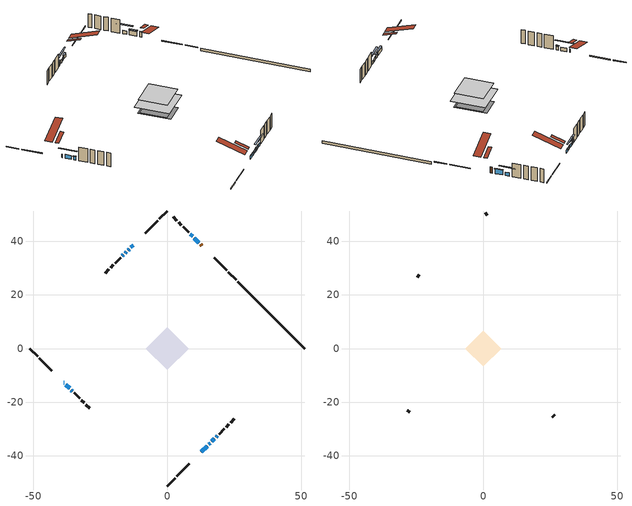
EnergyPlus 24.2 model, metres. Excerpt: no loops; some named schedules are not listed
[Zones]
conditioned space
 floor adiabatic (Floor2 construction): -6.1,0 0,6.1 6.1,0 0,-6.1 z0.3
 floor adiabatic (AdiabaticFloorConstruction): -7.97,0 0,7.97 7.97,0 0,-7.97 z2.74
 floor foundation (Slab1 construction): -6.25,1.36 -1.36,6.25 6.25,-1.36 1.36,-6.25 z-0.61
 floor foundation (Slab2 construction): -3.77,1.62 -1.62,3.77 3.77,-1.62 1.62,-3.77 z0
 wall outside (RimJoist1 construction): 0,-51.4 2.91,-48.49 / -51.4,0 -48.49,-2.91 / 0,51.4 -2.91,48.49 / 25.74,25.66 22.83,28.57 z0.3:0.6
 wall outside (RimJoist2 construction): 3.57,-47.83 8.26,-43.14 / -47.83,-3.57 -43.14,-8.26 / -3.57,47.83 -8.26,43.14 / 22.17,29.23 17.48,33.91 z0.3:0.6
 wall outside (AdiabaticWallConstruction 1): 12.99,38.41 12.43,38.97 z0.3:2.33
 wall outside (AdiabaticWallConstruction): -38.64,-12.75 -38.55,-12.84 / 12.75,-38.64 14.91,-36.49 / 9.47,41.93 8.6,42.79 / 15.56,-35.83 16.07,-35.33 z0.3:1.52; 11.78,39.62 10.12,41.28 z0.3:2.03; -12.75,38.64 -13.58,37.82 / 18.24,-33.15 18.71,-32.68 z0.3:1.37; -37.9,-13.5 -36.53,-14.87 / -14.24,37.16 -14.67,36.73 / -16.37,35.02 -16.81,34.59 z0.3:1.62; -15.32,36.07 -15.72,35.68 z0.3:1.42; -35.88,-15.52 -35.44,-15.95 / 16.72,-34.67 17.59,-33.81 z0.3:1.57
 wall outside (Wall1 construction): 19.37,-32.03 21.4,-30 / -34.79,-16.61 -32.76,-18.64 / -17.46,33.93 -19.49,31.9 / 7.95,43.45 5.92,45.48 z0.3:5.18
 wall outside (Wall2 construction): 22.05,-29.34 23.07,-28.33 / -32.1,-19.29 -31.09,-20.31 / -20.15,31.25 -21.16,30.23 / 5.26,46.14 4.25,47.15 z0.3:5.18
 wall outside (Wall3 construction): 23.72,-27.67 25.1,-26.29 / -30.43,-20.97 -29.05,-22.34 / -21.82,29.58 -23.2,28.2 / 3.59,47.81 2.21,49.18 z0.3:5.18
 wall foundation (FoundationWall1 construction): 51.4,0 26.4,25 z-0.61:0.3
 window (WindowConstruction 12): -38.64,-12.75 -38.55,-12.84 z0.3:1.52
 window (WindowConstruction 7): 12.75,-38.64 14.91,-36.49 z0.3:1.52
 window (WindowConstruction 8): 11.78,39.62 10.12,41.27 z0.3:2.03
 window (WindowConstruction 9): 9.46,41.93 8.6,42.79 z0.3:1.52
 window (WindowConstruction 10): -12.75,38.64 -13.58,37.82 z0.3:1.37
 window (WindowConstruction 11): 15.57,-35.83 16.07,-35.33 z0.3:1.52
 window (WindowConstruction): -37.9,-13.5 -36.53,-14.86 z0.3:1.62
 window (WindowConstruction 1): -14.24,37.16 -14.67,36.73 z0.3:1.62
 window (WindowConstruction 2): -15.32,36.07 -15.72,35.68 z0.3:1.42
 window (WindowConstruction 3): -16.38,35.02 -16.81,34.59 z0.3:1.62
 window (WindowConstruction 4): -35.87,-15.52 -35.44,-15.95 z0.3:1.57
 window (WindowConstruction 5): 16.72,-34.67 17.59,-33.81 z0.3:1.57
 window (WindowConstruction 6): 18.24,-33.15 18.71,-32.69 z0.3:1.37
 door (Door): 12.98,38.41 12.43,38.96 z0.3:2.33
 ceiling adiabatic (AdiabaticFloorConstruction): 0,-7.97 7.97,0 0,7.97 -7.97,0 z2.74
 roof outside (Roof2 construction): 12.1,-39.3,5.18 9.01,-36.21,6.63 8.2,-37.03,6.63 11.28,-40.11,5.18; -39.3,-12.1,5.18 -36.21,-9.01,6.63 -37.03,-8.2,6.63 -40.11,-11.28,5.18; -12.1,39.3,5.18 -9.01,36.21,6.63 -8.2,37.03,6.63 -11.28,40.11,5.18; 13.64,37.75,5.18 10.55,34.67,6.63 11.37,33.85,6.63 14.46,36.94,5.18
attic - vented
 floor to conditioned space (Floor1 construction Reversed): -6.68,0 0,6.68 6.68,0 0,-6.68 z5.18
 wall outside (Wall4 construction): 25.76,-25.64 26.66,-24.74 / -28.4,-23 -27.5,-23.9 / -23.85,27.54 -24.75,26.64 / 1.56,49.84 0.66,50.74 z0.3:5.18
 roof outside (Roof1 construction): 10.63,-40.77,5.18 4.12,-34.27,8.24 2.41,-35.98,8.24 8.91,-42.48,5.18; -40.77,-10.63,5.18 -34.27,-4.12,8.24 -35.98,-2.41,8.24 -42.48,-8.91,5.18; -10.63,40.77,5.18 -4.12,34.27,8.24 -2.41,35.98,8.24 -8.91,42.48,5.18; 15.11,36.28,5.18 8.61,29.78,8.24 10.32,28.07,8.24 16.83,34.57,5.18
shading: 15.05,-36.35 12.61,-38.79 12.9,-39.08 15.34,-36.64 z1.72; 9.98,41.42 11.92,39.48 12.21,39.77 10.27,41.71 z2.23; 7.17,44.23 10.9,40.5 11.19,40.79 7.46,44.52 z3.55; -13.72,37.67 -12.61,38.79 -12.9,39.08 -14.01,37.97 z1.57; 16.21,-35.19 15.42,-35.97 15.71,-36.26 16.5,-35.48 z1.72; -35.1,-16.3 -39.33,-12.07 -39.62,-12.36 -35.39,-16.59 z3.65; -16.1,35.29 -12.8,38.6 -13.09,38.89 -16.39,35.58 z3.65; -17.15,34.24 -13.89,37.51 -14.18,37.8 -17.45,34.53 z3.45; -16.95,34.45 -16.23,35.16 -16.52,35.45 -17.24,34.74 z1.82; -35.3,-16.1 -36.02,-15.38 -36.31,-15.67 -35.59,-16.39 z1.77; 19.02,-32.37 15.29,-36.11 15.58,-36.4 19.31,-32.67 z3.6; 20.15,-31.25 16.81,-34.59 17.1,-34.88 20.44,-31.54 z3.4
[Building]
Building 1: Terrain=Suburbs
[Site:Location]
Windsor AP_ON: Latitude {deg}=42.28; Longitude {deg}=-82.96; Time Zone {hr}=-5; Elevation {m}=190; Keep Site Location Information=Yes
[Site:GroundTemperature:Shallow]
6.34957, 4.46684, 4.31606, 5.20952, 8.79623, 12.3662, 15.4612, 17.4219, 17.5884, 15.9938, 12.9777, 9.51722
[Site:WaterMainsTemperature]
Calculation Method=Schedule; Temperature Schedule=mains temperature schedule
[Material] Roughness=Rough; Thermal Absorptance=0.9
Name | Thickness {m} | Conductivity {W/m-K} | Density {kg/m3} | Specific Heat {J/kg-K} | Solar Absorptance | Visible Absorptance
asphalt or fiberglass shingles | 0.00635 | 0.162714 | 1121.4 | 1465.45 | 0.4 | 0.4
ceiling loosefill ins | 0.169333 | 0.0480833 | 16.02 | 1046.75 | 0.7 | 0.7
ceiling stud and cavity | 0.1397 | 0.115821 | 65.682 | 1177.47 | 0.7 | 0.7
concrete 4.0 in. | 0.1016 | 1.803125 | 2242.8 | 837.4 | 0.7 | 0.7
concrete 8.0 in. | 0.2032 | 1.803125 | 2242.8 | 837.4 | 0.7 | 0.7
door material | 0.04445 | 0.327969 | 512.64 | 1214.23 | 0.7 | 0.7
exterior vertical ins | 0.00108814 | 0.029427 | 32.04 | 1214.23 | 0.7 | 0.7
floor covering | 0.0127 | 9.015625 | 54.468 | 1339.84 | 0.6 | 0.6
floor covering 1 | 0.0127 | 0.0433444 | 54.468 | 1339.84 | 0.6 | 0.6
floor rigid ins; wall rigid ins | 0.512978 | 0.029427 | 32.04 | 1214.23 | 0.7 | 0.7
floor stud and cavity | 0.0889 | 0.234607 | 50.32683 | 1063.81 | 0.7 | 0.7
floor stud and cavity 1 | 0.1397 | 1.75129 | 37.0049 | 1207.88 | 0.7 | 0.7
furniture material conditioned space 1 | 0.1524 | 0.115458 | 640.8 | 1214.23 | 0.6 | 0.6
gypsum board | 0.0127 | 0.160291 | 801 | 837.4 | 0.6 | 0.6
osb sheathing 0.5 in. | 0.0127 | 0.115458 | 512.64 | 1214.23 | 0.7 | 0.7
osb sheathing 0.75 in. | 0.01905 | 0.115458 | 512.64 | 1214.23 | 0.7 | 0.7
osb sheathing 2.0 in. | 0.0508 | 0.115458 | 512.64 | 1214.23 | 0.7 | 0.7
rim joist stud and cavity | 0.0508 | 0.177588 | 50.32683 | 1063.81 | 0.6 | 0.6
rim joist stud and cavity 1 | 0.0508 | 0.632955 | 125.044 | 1163.47 | 0.6 | 0.6
roof rigid ins | 0.103632 | 0.029427 | 32.04 | 1214.23 | 0.7 | 0.7
roof stud and cavity | 0.2032 | 0.20914 | 78.34581 | 1123.46 | 0.7 | 0.7
wall stud and cavity | 0.1397 | 0.09367 | 139.0536 | 1170.24 | 0.7 | 0.7
wall stud and cavity 1 | 0.1397 | 0.112378 | 139.0536 | 1170.24 | 0.7 | 0.7
wall stud and cavity 2 | 0.1397 | 0.111587 | 139.0536 | 1170.24 | 0.7 | 0.7
wall stud and cavity 3 | 0.0889 | 6.1454 | 50.32683 | 1063.81 | 0.6 | 0.6
wall stud and cavity 4 | 0.0889 | 0.380278 | 52.3479 | 1209.89 | 0.7 | 0.7
wall stud and cavity 5 | 0.0889 | 0.391764 | 83.0341 | 1211.67 | 0.7 | 0.7
wood siding | 0.0254 | 0.102417 | 544.68 | 1172.36 | 0.4 | 0.4
wood siding 1 | 0.00254 | 0.102417 | 544.68 | 1172.36 | 0.4 | 0.4
wood siding 2; wood siding 3; wood siding 4 | 0.0254 | 0.102417 | 544.68 | 1172.36 | 0.7 | 0.7
[WindowMaterial:SimpleGlazingSystem]
Name | U-Factor {W/m2-K} | Solar Heat Gain Coefficient
WindowMaterial | 1.98105 | 0.57
WindowMaterial 1 | 2.96562 | 0.62
WindowMaterial 10 | 2.78165 | 0.55
WindowMaterial 11 | 2.773703 | 0.51
WindowMaterial 12 | 3.28927 | 0.48
WindowMaterial 2 | 2.11846 | 0.47
WindowMaterial 3 | 2.13095 | 0.47
WindowMaterial 4 | 2.08894 | 0.49
WindowMaterial 5 | 2.13606 | 0.47
WindowMaterial 6 | 2.14742 | 0.46
WindowMaterial 7 | 7.24626 | 0.73
WindowMaterial 8 | 2.02818 | 0.56
WindowMaterial 9 | 7.36948 | 0.71
[Construction]
AdiabaticFloorConstruction: floor stud and cavity 1, floor rigid ins, osb sheathing 0.75 in., floor covering 1
AdiabaticWallConstruction: wood siding 3, wall rigid ins, wall stud and cavity 4, gypsum board
AdiabaticWallConstruction 1: wood siding 4, wall rigid ins, wall stud and cavity 4, gypsum board
Door: door material
Floor1 construction Reversed: gypsum board, ceiling stud and cavity, ceiling loosefill ins
Floor2 construction: floor stud and cavity, floor covering
FoundationWall1 construction: concrete 8.0 in.
furniture construction conditioned space 1: furniture material conditioned space 1
PartitionWallConstruction: gypsum board, wall stud and cavity 5, gypsum board
RimJoist1 construction: wood siding 2, rim joist stud and cavity
RimJoist2 construction: wood siding 2, osb sheathing 2.0 in., rim joist stud and cavity 1
Roof1 construction: asphalt or fiberglass shingles
Roof2 construction: asphalt or fiberglass shingles, roof rigid ins, osb sheathing 0.75 in., roof stud and cavity, gypsum board
Slab1 construction; Slab2 construction: concrete 4.0 in.
Wall1 construction: wood siding, osb sheathing 0.5 in., wall stud and cavity, gypsum board
Wall2 construction: wood siding, osb sheathing 0.5 in., wall stud and cavity 1, gypsum board
Wall3 construction: wood siding, osb sheathing 0.5 in., wall stud and cavity 2, gypsum board
Wall4 construction: wood siding 1, wall stud and cavity 3
WindowConstruction: WindowMaterial
WindowConstruction 1: WindowMaterial 1
WindowConstruction 10: WindowMaterial 10
WindowConstruction 11: WindowMaterial 11
WindowConstruction 12: WindowMaterial 12
WindowConstruction 2: WindowMaterial 2
WindowConstruction 3: WindowMaterial 3
WindowConstruction 4: WindowMaterial 4
WindowConstruction 5: WindowMaterial 5
WindowConstruction 6: WindowMaterial 6
WindowConstruction 7: WindowMaterial 7
WindowConstruction 8: WindowMaterial 8
WindowConstruction 9: WindowMaterial 9
[Zone] Multiplier=1; Part of Total Floor Area=Yes
Name | Volume {m3}
attic - vented | 44.3939
conditioned space | 401.6
[Space]
Name | Zone | Volume {m3}
attic - vented 1 | attic - vented | 44.3939
conditioned space 1 | conditioned space | 401.6
[ZoneInfiltration:EffectiveLeakageArea]
infil attic - vented 1: Zone or Space=attic - vented 1; Schedule=Always On Discrete; Effective Air Leakage Area {cm2}=3964; Stack Coefficient=0.000552341; Wind Coefficient=1.5879e-05
[ZoneMixing]
whole house fan mix: Zone or Space=attic - vented; Schedule=Always On Continuous; Design Flow Rate Calculation Method=Flow/Zone; Design Flow Rate {m3/s}=0; Source Zone or Space=conditioned space
[SurfaceProperty:ExposedFoundationPerimeter] Exposed Perimeter Calculation Method=TotalExposedPerimeter
Name | Total Exposed Perimeter {m}
Slab1 | 35.357
Slab2 | 21.336
[InternalMass] Zone or ZoneList=conditioned space; Space or SpaceList=conditioned space 1
Name | Construction | Surface Area {m2}
furniture mass conditioned space 1 | furniture construction conditioned space 1 | 119.668
partition wall mass | PartitionWallConstruction | 224.75
[Lights]
interior lighting: Zone or ZoneList or Space or SpaceList=conditioned space 1; Schedule=interior lighting schedule; Design Level Calculation Method=LightingLevel; Lighting Level {W}=343.2; Return Air Fraction=0; Fraction Radiant=0.6; Fraction Visible=0.2; Fraction Replaceable=1
[People]
occupants: Zone or ZoneList or Space or SpaceList=conditioned space 1; Number of People Schedule=occupants schedule; Number of People Calculation Method=People; Number of People=3; Fraction Radiant=0.314171; Sensible Heat Fraction=0.56303; Activity Level Schedule=occupants activity schedule; Carbon Dioxide Generation Rate {m3/s-W}=0; Enable ASHRAE 55 Comfort Warnings=No; Mean Radiant Temperature Calculation Type=EnclosureAveraged
[ElectricEquipment] Zone or ZoneList or Space or SpaceList=conditioned space 1; Design Level Calculation Method=EquipmentLevel
Name | Schedule | Design Level {W} | Fraction Latent | Fraction Radiant | Fraction Lost
clothes dryer | clothes dryer schedule | 140.772 | 0.015 | 0.081 | 0.85
clothes washer | clothes washer schedule | 32.1985 | 0.03 | 0.162 | 0.7
cooking range | cooking range schedule | 215.147 | 0.08 | 0.432 | 0.2
dishwasher | dishwasher schedule | 66.8632 | 0.3 | 0.18 | 0.4
fridge | fridge schedule | 72.9452 | 0 | 0.6 | 0
mech vent house fan | mech vent house fan schedule | 2.69 | 0 | 0 | 1
mech vent house fan cfis | mech vent house fan cfis schedule | 0 | 0 | 0 | 0
misc plug loads | misc plug loads schedule | 494.7 | 0.045 | 0.513 | 0.1
whole house fan | Always On Discrete | 0 | 0 | 0 | 1
[OtherEquipment] Zone or ZoneList or Space or SpaceList=conditioned space 1; Design Level Calculation Method=EquipmentLevel
Name | Fuel Type | Schedule | Design Level {W} | Fraction Latent | Fraction Radiant | Fraction Lost
clothes dryer 1 | Electricity | clothes dryer schedule | 0 | 0.015 | 0.081 | 0.85
cooking range 1 | Electricity | cooking range schedule | 0 | 0.08 | 0.432 | 0.2
general water use latent | None | general water use schedule | 62.594 | 1 | 0 | 0
general water use sensible | None | general water use schedule | -61.6891 | 0 | 0.6 | 0
mech vent house fan latent load | None | Always On Discrete | 0 | 1 | 0 | 0
mech vent house fan sensible load | None | Always On Discrete | 0 | 0 | 0 | 0
water heater energy adjustment1 | NaturalGas | Always On Discrete | 0.01 | 0 | 0 | 1
[ZoneInfiltration:DesignFlowRate] Zone or ZoneList or Space or SpaceList=conditioned space 1; Schedule=Always On Discrete; Design Flow Rate Calculation Method=Flow/Zone; Design Flow Rate {m3/s}=0
infil flow; natural vent flow; whole house fan flow
[Foundation:Kiva] Initial Indoor Air Temperature {C}=18; Wall Depth Below Slab {m}=0.2032
Name | Wall Height Above Grade {m} | Custom Block Material Name 1 | Custom Block Depth 1 {m} | Custom Block X Position 1 {m} | Custom Block Z Position 1 {m}
Foundation Kiva 1 | 0.300015 | exterior vertical ins | 0.910011 | 0.2032 | 0
Foundation Kiva 2 | 0.1016
[Foundation:Kiva:Settings]
Soil Conductivity {W/m-K}=0.849921; Soil Density {kg/m3}=1842.3; Soil Specific Heat {J/kg-K}=418.7; Ground Solar Absorptivity=0.9; Ground Thermal Absorptivity=0.9; Ground Surface Roughness {m}=0.03; Far-Field Width {m}=40; Deep-Ground Boundary Condition=ZeroFlux; Deep-Ground Depth {m}=40; Minimum Cell Dimension {m}=0.2; Maximum Cell Growth Coefficient=3; Simulation Timestep=Timestep
[Exterior:Lights]
exterior lighting: Schedule=exterior lighting schedule; Design Level {W}=75.6
[Schedule:Constant]
Name | Hourly Value
Always On Continuous; mech vent house fan schedule; mech vent house fan cfis schedule; Always On Discrete | 1
occupants activity schedule | 117.228
fridge schedule | 0
[Schedule:Week:Daily]
interior lighting schedule Week Rule - Jan1-Jan27: interior lighting schedule day, interior lighting schedule day, interior lighting schedule day, interior lighting schedule day, interior lighting schedule day, interior lighting schedule day, interior lighting schedule day, interior lighting schedule default day, interior lighting schedule default day, interior lighting schedule default day, interior lighting schedule default day, interior lighting schedule default day
interior lighting schedule Week Rule - Jan28-Feb3: interior lighting schedule day, interior lighting schedule day, interior lighting schedule day, interior lighting schedule day, interior lighting schedule day 1, interior lighting schedule day 1, interior lighting schedule day 1, interior lighting schedule default day, interior lighting schedule default day, interior lighting schedule default day, interior lighting schedule default day, interior lighting schedule default day
interior lighting schedule Week Rule - Feb4-Feb24: interior lighting schedule day 1, interior lighting schedule day 1, interior lighting schedule day 1, interior lighting schedule day 1, interior lighting schedule day 1, interior lighting schedule day 1, interior lighting schedule day 1, interior lighting schedule default day, interior lighting schedule default day, interior lighting schedule default day, interior lighting schedule default day, interior lighting schedule default day
interior lighting schedule Week Rule - Feb25-Mar3: interior lighting schedule day 1, interior lighting schedule day 1, interior lighting schedule day 1, interior lighting schedule day 1, interior lighting schedule day 2, interior lighting schedule day 2, interior lighting schedule day 2, interior lighting schedule default day, interior lighting schedule default day, interior lighting schedule default day, interior lighting schedule default day, interior lighting schedule default day
interior lighting schedule Week Rule - Mar4-Mar31: interior lighting schedule day 2, interior lighting schedule day 2, interior lighting schedule day 2, interior lighting schedule day 2, interior lighting schedule day 2, interior lighting schedule day 2, interior lighting schedule day 2, interior lighting schedule default day, interior lighting schedule default day, interior lighting schedule default day, interior lighting schedule default day, interior lighting schedule default day
interior lighting schedule Week Rule - Apr1-Apr28: interior lighting schedule day 3, interior lighting schedule day 3, interior lighting schedule day 3, interior lighting schedule day 3, interior lighting schedule day 3, interior lighting schedule day 3, interior lighting schedule day 3, interior lighting schedule default day, interior lighting schedule default day, interior lighting schedule default day, interior lighting schedule default day, interior lighting schedule default day
interior lighting schedule Week Rule - Apr29-May5: interior lighting schedule day 3, interior lighting schedule day 3, interior lighting schedule day 4, interior lighting schedule day 4, interior lighting schedule day 4, interior lighting schedule day 4, interior lighting schedule day 4, interior lighting schedule default day, interior lighting schedule default day, interior lighting schedule default day, interior lighting schedule default day, interior lighting schedule default day
interior lighting schedule Week Rule - May6-May26: interior lighting schedule day 4, interior lighting schedule day 4, interior lighting schedule day 4, interior lighting schedule day 4, interior lighting schedule day 4, interior lighting schedule day 4, interior lighting schedule day 4, interior lighting schedule default day, interior lighting schedule default day, interior lighting schedule default day, interior lighting schedule default day, interior lighting schedule default day
interior lighting schedule Week Rule - May27-Jun2: interior lighting schedule day 4, interior lighting schedule day 4, interior lighting schedule day 4, interior lighting schedule day 4, interior lighting schedule day 4, interior lighting schedule day 5, interior lighting schedule day 5, interior lighting schedule default day, interior lighting schedule default day, interior lighting schedule default day, interior lighting schedule default day, interior lighting schedule default day
interior lighting schedule Week Rule - Jun3-Jun30: interior lighting schedule day 5, interior lighting schedule day 5, interior lighting schedule day 5, interior lighting schedule day 5, interior lighting schedule day 5, interior lighting schedule day 5, interior lighting schedule day 5, interior lighting schedule default day, interior lighting schedule default day, interior lighting schedule default day, interior lighting schedule default day, interior lighting schedule default day
interior lighting schedule Week Rule - Jul1-Jul28: interior lighting schedule day 6, interior lighting schedule day 6, interior lighting schedule day 6, interior lighting schedule day 6, interior lighting schedule day 6, interior lighting schedule day 6, interior lighting schedule day 6, interior lighting schedule default day, interior lighting schedule default day, interior lighting schedule default day, interior lighting schedule default day, interior lighting schedule default day
interior lighting schedule Week Rule - Jul29-Aug4: interior lighting schedule day 6, interior lighting schedule day 6, interior lighting schedule day 6, interior lighting schedule day 7, interior lighting schedule day 7, interior lighting schedule day 7, interior lighting schedule day 7, interior lighting schedule default day, interior lighting schedule default day, interior lighting schedule default day, interior lighting schedule default day, interior lighting schedule default day
interior lighting schedule Week Rule - Aug5-Aug25: interior lighting schedule day 7, interior lighting schedule day 7, interior lighting schedule day 7, interior lighting schedule day 7, interior lighting schedule day 7, interior lighting schedule day 7, interior lighting schedule day 7, interior lighting schedule default day, interior lighting schedule default day, interior lighting schedule default day, interior lighting schedule default day, interior lighting schedule default day
interior lighting schedule Week Rule - Aug26-Sep1: interior lighting schedule day 7, interior lighting schedule day 7, interior lighting schedule day 7, interior lighting schedule day 7, interior lighting schedule day 7, interior lighting schedule day 7, interior lighting schedule day 8, interior lighting schedule default day, interior lighting schedule default day, interior lighting schedule default day, interior lighting schedule default day, interior lighting schedule default day
interior lighting schedule Week Rule - Sep2-Sep29: interior lighting schedule day 8, interior lighting schedule day 8, interior lighting schedule day 8, interior lighting schedule day 8, interior lighting schedule day 8, interior lighting schedule day 8, interior lighting schedule day 8, interior lighting schedule default day, interior lighting schedule default day, interior lighting schedule default day, interior lighting schedule default day, interior lighting schedule default day
interior lighting schedule Week Rule - Sep30-Oct6: interior lighting schedule day 8, interior lighting schedule day 9, interior lighting schedule day 9, interior lighting schedule day 9, interior lighting schedule day 9, interior lighting schedule day 9, interior lighting schedule day 9, interior lighting schedule default day, interior lighting schedule default day, interior lighting schedule default day, interior lighting schedule default day, interior lighting schedule default day
interior lighting schedule Week Rule - Oct7-Oct27: interior lighting schedule day 9, interior lighting schedule day 9, interior lighting schedule day 9, interior lighting schedule day 9, interior lighting schedule day 9, interior lighting schedule day 9, interior lighting schedule day 9, interior lighting schedule default day, interior lighting schedule default day, interior lighting schedule default day, interior lighting schedule default day, interior lighting schedule default day
interior lighting schedule Week Rule - Oct28-Nov3: interior lighting schedule day 9, interior lighting schedule day 9, interior lighting schedule day 9, interior lighting schedule day 9, interior lighting schedule day 10, interior lighting schedule day 10, interior lighting schedule day 10, interior lighting schedule default day, interior lighting schedule default day, interior lighting schedule default day, interior lighting schedule default day, interior lighting schedule default day
interior lighting schedule Week Rule - Nov4-Nov24: interior lighting schedule day 10, interior lighting schedule day 10, interior lighting schedule day 10, interior lighting schedule day 10, interior lighting schedule day 10, interior lighting schedule day 10, interior lighting schedule day 10, interior lighting schedule default day, interior lighting schedule default day, interior lighting schedule default day, interior lighting schedule default day, interior lighting schedule default day
interior lighting schedule Week Rule - Nov25-Dec1: interior lighting schedule day 10, interior lighting schedule day 10, interior lighting schedule day 10, interior lighting schedule day 10, interior lighting schedule day 10, interior lighting schedule day 10, interior lighting schedule day 11, interior lighting schedule default day, interior lighting schedule default day, interior lighting schedule default day, interior lighting schedule default day, interior lighting schedule default day
interior lighting schedule Week Rule - Dec2-Dec31: interior lighting schedule day 11, interior lighting schedule day 11, interior lighting schedule day 11, interior lighting schedule day 11, interior lighting schedule day 11, interior lighting schedule day 11, interior lighting schedule day 11, interior lighting schedule default day, interior lighting schedule default day, interior lighting schedule default day, interior lighting schedule default day, interior lighting schedule default day
occupants schedule Week Rule - Jan1-Dec31: occupants schedule day, occupants schedule day, occupants schedule day, occupants schedule day, occupants schedule day, occupants schedule day, occupants schedule day, occupants schedule default day, occupants schedule default day, occupants schedule default day, occupants schedule default day, occupants schedule default day
clothes dryer schedule Week Rule - Jan1-Dec31: clothes dryer schedule day, clothes dryer schedule day, clothes dryer schedule day, clothes dryer schedule day, clothes dryer schedule day, clothes dryer schedule day, clothes dryer schedule day, clothes dryer schedule default day, clothes dryer schedule default day, clothes dryer schedule default day, clothes dryer schedule default day, clothes dryer schedule default day
clothes washer schedule Week Rule - Jan1-Dec31: clothes washer schedule day, clothes washer schedule day, clothes washer schedule day, clothes washer schedule day, clothes washer schedule day, clothes washer schedule day, clothes washer schedule day, clothes washer schedule default day, clothes washer schedule default day, clothes washer schedule default day, clothes washer schedule default day, clothes washer schedule default day
cooking range schedule Week Rule - Jan1-Dec31: cooking range schedule day, cooking range schedule day, cooking range schedule day, cooking range schedule day, cooking range schedule day, cooking range schedule day, cooking range schedule day, cooking range schedule default day, cooking range schedule default day, cooking range schedule default day, cooking range schedule default day, cooking range schedule default day
dishwasher schedule Week Rule - Jan1-Dec31: dishwasher schedule day, dishwasher schedule day, dishwasher schedule day, dishwasher schedule day, dishwasher schedule day, dishwasher schedule day, dishwasher schedule day, dishwasher schedule default day, dishwasher schedule default day, dishwasher schedule default day, dishwasher schedule default day, dishwasher schedule default day
misc plug loads schedule Week Rule - Jan1-Dec31: misc plug loads schedule day, misc plug loads schedule day, misc plug loads schedule day, misc plug loads schedule day, misc plug loads schedule day, misc plug loads schedule day, misc plug loads schedule day, misc plug loads schedule default day, misc plug loads schedule default day, misc plug loads schedule default day, misc plug loads schedule default day, misc plug loads schedule default day
general water use schedule Week Rule - Jan1-Dec31: general water use schedule day, general water use schedule day, general water use schedule day, general water use schedule day, general water use schedule day, general water use schedule day, general water use schedule day, general water use schedule default day, general water use schedule default day, general water use schedule default day, general water use schedule default day, general water use schedule default day
exterior lighting schedule Week Rule - Jan1-Jan27: exterior lighting schedule day, exterior lighting schedule day, exterior lighting schedule day, exterior lighting schedule day, exterior lighting schedule day, exterior lighting schedule day, exterior lighting schedule day, exterior lighting schedule default day, exterior lighting schedule default day, exterior lighting schedule default day, exterior lighting schedule default day, exterior lighting schedule default day
exterior lighting schedule Week Rule - Jan28-Feb3: exterior lighting schedule day, exterior lighting schedule day, exterior lighting schedule day, exterior lighting schedule day, exterior lighting schedule day 1, exterior lighting schedule day 1, exterior lighting schedule day 1, exterior lighting schedule default day, exterior lighting schedule default day, exterior lighting schedule default day, exterior lighting schedule default day, exterior lighting schedule default day
exterior lighting schedule Week Rule - Feb4-Feb24: exterior lighting schedule day 1, exterior lighting schedule day 1, exterior lighting schedule day 1, exterior lighting schedule day 1, exterior lighting schedule day 1, exterior lighting schedule day 1, exterior lighting schedule day 1, exterior lighting schedule default day, exterior lighting schedule default day, exterior lighting schedule default day, exterior lighting schedule default day, exterior lighting schedule default day
exterior lighting schedule Week Rule - Feb25-Mar3: exterior lighting schedule day 1, exterior lighting schedule day 1, exterior lighting schedule day 1, exterior lighting schedule day 1, exterior lighting schedule day 2, exterior lighting schedule day 2, exterior lighting schedule day 2, exterior lighting schedule default day, exterior lighting schedule default day, exterior lighting schedule default day, exterior lighting schedule default day, exterior lighting schedule default day
exterior lighting schedule Week Rule - Mar4-Mar31: exterior lighting schedule day 2, exterior lighting schedule day 2, exterior lighting schedule day 2, exterior lighting schedule day 2, exterior lighting schedule day 2, exterior lighting schedule day 2, exterior lighting schedule day 2, exterior lighting schedule default day, exterior lighting schedule default day, exterior lighting schedule default day, exterior lighting schedule default day, exterior lighting schedule default day
exterior lighting schedule Week Rule - Apr1-Apr28: exterior lighting schedule day 3, exterior lighting schedule day 3, exterior lighting schedule day 3, exterior lighting schedule day 3, exterior lighting schedule day 3, exterior lighting schedule day 3, exterior lighting schedule day 3, exterior lighting schedule default day, exterior lighting schedule default day, exterior lighting schedule default day, exterior lighting schedule default day, exterior lighting schedule default day
exterior lighting schedule Week Rule - Apr29-May5: exterior lighting schedule day 3, exterior lighting schedule day 3, exterior lighting schedule day 4, exterior lighting schedule day 4, exterior lighting schedule day 4, exterior lighting schedule day 4, exterior lighting schedule day 4, exterior lighting schedule default day, exterior lighting schedule default day, exterior lighting schedule default day, exterior lighting schedule default day, exterior lighting schedule default day
exterior lighting schedule Week Rule - May6-May26: exterior lighting schedule day 4, exterior lighting schedule day 4, exterior lighting schedule day 4, exterior lighting schedule day 4, exterior lighting schedule day 4, exterior lighting schedule day 4, exterior lighting schedule day 4, exterior lighting schedule default day, exterior lighting schedule default day, exterior lighting schedule default day, exterior lighting schedule default day, exterior lighting schedule default day
exterior lighting schedule Week Rule - May27-Jun2: exterior lighting schedule day 4, exterior lighting schedule day 4, exterior lighting schedule day 4, exterior lighting schedule day 4, exterior lighting schedule day 4, exterior lighting schedule day 5, exterior lighting schedule day 5, exterior lighting schedule default day, exterior lighting schedule default day, exterior lighting schedule default day, exterior lighting schedule default day, exterior lighting schedule default day
exterior lighting schedule Week Rule - Jun3-Jun30: exterior lighting schedule day 5, exterior lighting schedule day 5, exterior lighting schedule day 5, exterior lighting schedule day 5, exterior lighting schedule day 5, exterior lighting schedule day 5, exterior lighting schedule day 5, exterior lighting schedule default day, exterior lighting schedule default day, exterior lighting schedule default day, exterior lighting schedule default day, exterior lighting schedule default day
exterior lighting schedule Week Rule - Jul1-Jul28: exterior lighting schedule day 6, exterior lighting schedule day 6, exterior lighting schedule day 6, exterior lighting schedule day 6, exterior lighting schedule day 6, exterior lighting schedule day 6, exterior lighting schedule day 6, exterior lighting schedule default day, exterior lighting schedule default day, exterior lighting schedule default day, exterior lighting schedule default day, exterior lighting schedule default day
exterior lighting schedule Week Rule - Jul29-Aug4: exterior lighting schedule day 6, exterior lighting schedule day 6, exterior lighting schedule day 6, exterior lighting schedule day 7, exterior lighting schedule day 7, exterior lighting schedule day 7, exterior lighting schedule day 7, exterior lighting schedule default day, exterior lighting schedule default day, exterior lighting schedule default day, exterior lighting schedule default day, exterior lighting schedule default day
exterior lighting schedule Week Rule - Aug5-Aug25: exterior lighting schedule day 7, exterior lighting schedule day 7, exterior lighting schedule day 7, exterior lighting schedule day 7, exterior lighting schedule day 7, exterior lighting schedule day 7, exterior lighting schedule day 7, exterior lighting schedule default day, exterior lighting schedule default day, exterior lighting schedule default day, exterior lighting schedule default day, exterior lighting schedule default day
exterior lighting schedule Week Rule - Aug26-Sep1: exterior lighting schedule day 7, exterior lighting schedule day 7, exterior lighting schedule day 7, exterior lighting schedule day 7, exterior lighting schedule day 7, exterior lighting schedule day 7, exterior lighting schedule day 8, exterior lighting schedule default day, exterior lighting schedule default day, exterior lighting schedule default day, exterior lighting schedule default day, exterior lighting schedule default day
exterior lighting schedule Week Rule - Sep2-Sep29: exterior lighting schedule day 8, exterior lighting schedule day 8, exterior lighting schedule day 8, exterior lighting schedule day 8, exterior lighting schedule day 8, exterior lighting schedule day 8, exterior lighting schedule day 8, exterior lighting schedule default day, exterior lighting schedule default day, exterior lighting schedule default day, exterior lighting schedule default day, exterior lighting schedule default day
exterior lighting schedule Week Rule - Sep30-Oct6: exterior lighting schedule day 8, exterior lighting schedule day 9, exterior lighting schedule day 9, exterior lighting schedule day 9, exterior lighting schedule day 9, exterior lighting schedule day 9, exterior lighting schedule day 9, exterior lighting schedule default day, exterior lighting schedule default day, exterior lighting schedule default day, exterior lighting schedule default day, exterior lighting schedule default day
exterior lighting schedule Week Rule - Oct7-Oct27: exterior lighting schedule day 9, exterior lighting schedule day 9, exterior lighting schedule day 9, exterior lighting schedule day 9, exterior lighting schedule day 9, exterior lighting schedule day 9, exterior lighting schedule day 9, exterior lighting schedule default day, exterior lighting schedule default day, exterior lighting schedule default day, exterior lighting schedule default day, exterior lighting schedule default day
[Schedule:Year]
interior lighting schedule: interior lighting schedule Week Rule - Jan1-Jan27, 1, 1, 1, 27, interior lighting schedule Week Rule - Jan28-Feb3, 1, 28, 2, 3, interior lighting schedule Week Rule - Feb4-Feb24, 2, 4, 2, 24, interior lighting schedule Week Rule - Feb25-Mar3, 2, 25, 3, 3, interior lighting schedule Week Rule - Mar4-Mar31, 3, 4, 3, 31, interior lighting schedule Week Rule - Apr1-Apr28, 4, 1, 4, 28, interior lighting schedule Week Rule - Apr29-May5, 4, 29, 5, 5, interior lighting schedule Week Rule - May6-May26, 5, 6, 5, 26, interior lighting schedule Week Rule - May27-Jun2, 5, 27, 6, 2, interior lighting schedule Week Rule - Jun3-Jun30, 6, 3, 6, 30, interior lighting schedule Week Rule - Jul1-Jul28, 7, 1, 7, 28, interior lighting schedule Week Rule - Jul29-Aug4, 7, 29, 8, 4, interior lighting schedule Week Rule - Aug5-Aug25, 8, 5, 8, 25, interior lighting schedule Week Rule - Aug26-Sep1, 8, 26, 9, 1, interior lighting schedule Week Rule - Sep2-Sep29, 9, 2, 9, 29, interior lighting schedule Week Rule - Sep30-Oct6, 9, 30, 10, 6, interior lighting schedule Week Rule - Oct7-Oct27, 10, 7, 10, 27, interior lighting schedule Week Rule - Oct28-Nov3, 10, 28, 11, 3, interior lighting schedule Week Rule - Nov4-Nov24, 11, 4, 11, 24, interior lighting schedule Week Rule - Nov25-Dec1, 11, 25, 12, 1, interior lighting schedule Week Rule - Dec2-Dec31, 12, 2, 12, 31
occupants schedule: occupants schedule Week Rule - Jan1-Dec31, 1, 1, 12, 31
clothes dryer schedule: clothes dryer schedule Week Rule - Jan1-Dec31, 1, 1, 12, 31
clothes washer schedule: clothes washer schedule Week Rule - Jan1-Dec31, 1, 1, 12, 31
cooking range schedule: cooking range schedule Week Rule - Jan1-Dec31, 1, 1, 12, 31
dishwasher schedule: dishwasher schedule Week Rule - Jan1-Dec31, 1, 1, 12, 31
misc plug loads schedule: misc plug loads schedule Week Rule - Jan1-Dec31, 1, 1, 12, 31
general water use schedule: general water use schedule Week Rule - Jan1-Dec31, 1, 1, 12, 31
exterior lighting schedule: exterior lighting schedule Week Rule - Jan1-Jan27, 1, 1, 1, 27, exterior lighting schedule Week Rule - Jan28-Feb3, 1, 28, 2, 3, exterior lighting schedule Week Rule - Feb4-Feb24, 2, 4, 2, 24, exterior lighting schedule Week Rule - Feb25-Mar3, 2, 25, 3, 3, exterior lighting schedule Week Rule - Mar4-Mar31, 3, 4, 3, 31, exterior lighting schedule Week Rule - Apr1-Apr28, 4, 1, 4, 28, exterior lighting schedule Week Rule - Apr29-May5, 4, 29, 5, 5, exterior lighting schedule Week Rule - May6-May26, 5, 6, 5, 26, exterior lighting schedule Week Rule - May27-Jun2, 5, 27, 6, 2, exterior lighting schedule Week Rule - Jun3-Jun30, 6, 3, 6, 30, exterior lighting schedule Week Rule - Jul1-Jul28, 7, 1, 7, 28, exterior lighting schedule Week Rule - Jul29-Aug4, 7, 29, 8, 4, exterior lighting schedule Week Rule - Aug5-Aug25, 8, 5, 8, 25, exterior lighting schedule Week Rule - Aug26-Sep1, 8, 26, 9, 1, exterior lighting schedule Week Rule - Sep2-Sep29, 9, 2, 9, 29, exterior lighting schedule Week Rule - Sep30-Oct6, 9, 30, 10, 6, exterior lighting schedule Week Rule - Oct7-Oct27, 10, 7, 10, 27, exterior lighting schedule Week Rule - Oct28-Nov3, 10, 28, 11, 3, exterior lighting schedule Week Rule - Nov4-Nov24, 11, 4, 11, 24, exterior lighting schedule Week Rule - Nov25-Dec1, 11, 25, 12, 1, exterior lighting schedule Week Rule - Dec2-Dec31, 12, 2, 12, 31
[Schedule:Compact]
mains temperature schedule: Through: 01/01, For: AllDays, Until: 24:00, 9.71556, Through: 01/02, For: AllDays, Until: 24:00, 9.65056, Through: 01/03, For: AllDays, Until: 24:00, 9.58667, Through: 01/04, For: AllDays, Until: 24:00, 9.52389, Through: 01/05, For: AllDays, Until: 24:00, 9.46278, Through: 01/06, For: AllDays, Until: 24:00, 9.40278, Through: 01/07, For: AllDays, Until: 24:00, 9.34444, Through: 01/08, For: AllDays, Until: 24:00, 9.28778, Through: 01/09, For: AllDays, Until: 24:00, 9.23222, Through: 01/10, For: AllDays, Until: 24:00, 9.17778, Through: 01/11, For: AllDays, Until: 24:00, 9.125, Through: 01/12, For: AllDays, Until: 24:00, 9.07389, Through: 01/13, For: AllDays, Until: 24:00, 9.02444, Through: 01/14, For: AllDays, Until: 24:00, 8.97611, Through: 01/15, For: AllDays, Until: 24:00, 8.92944, Through: 01/16, For: AllDays, Until: 24:00, 8.88444, Through: 01/17, For: AllDays, Until: 24:00, 8.84056, Through: 01/18, For: AllDays, Until: 24:00, 8.79889, Through: 01/19, For: AllDays, Until: 24:00, 8.75833, Through: 01/20, For: AllDays, Until: 24:00, 8.71944, Through: 01/21, For: AllDays, Until: 24:00, 8.68222, Through: 01/22, For: AllDays, Until: 24:00, 8.64667, Through: 01/23, For: AllDays, Until: 24:00, 8.61222, Through: 01/24, For: AllDays, Until: 24:00, 8.58, Through: 01/25, For: AllDays, Until: 24:00, 8.54944, Through: 01/26, For: AllDays, Until: 24:00, 8.52, Through: 01/27, For: AllDays, Until: 24:00, 8.49278, Through: 01/28, For: AllDays, Until: 24:00, 8.46722, Through: 01/29, For: AllDays, Until: 24:00, 8.44278, Through: 01/30, For: AllDays, Until: 24:00, 8.42056, Through: 01/31, For: AllDays, Until: 24:00, 8.39944, Through: 02/01, For: AllDays, Until: 24:00, 8.38056, Through: 02/02, For: AllDays, Until: 24:00, 8.36333, Through: 02/03, For: AllDays, Until: 24:00, 8.34778, Through: 02/04, For: AllDays, Until: 24:00, 8.33389, Through: 02/05, For: AllDays, Until: 24:00, 8.32167, Through: 02/06, For: AllDays, Until: 24:00, 8.31111, Through: 02/07, For: AllDays, Until: 24:00, 8.30222, Through: 02/08, For: AllDays, Until: 24:00, 8.295, Through: 02/09, For: AllDays, Until: 24:00, 8.29, Through: 02/10, For: AllDays, Until: 24:00, 8.28611, Through: 02/11, For: AllDays, Until: 24:00, 8.28444, Through: 02/12, For: AllDays, Until: 24:00, 8.28444, Through: 02/13, For: AllDays, Until: 24:00, 8.28611, Through: 02/14, For: AllDays, Until: 24:00, 8.28889, Through: 02/15, For: AllDays, Until: 24:00, 8.29444, Through: 02/16, For: AllDays, Until: 24:00, 8.30111, Through: 02/17, For: AllDays, Until: 24:00, 8.30944, Through: 02/18, For: AllDays, Until: 24:00, 8.31944, Through: 02/19, For: AllDays, Until: 24:00, 8.33167, Through: 02/20, For: AllDays, Until: 24:00, 8.345, Through: 02/21, For: AllDays, Until: 24:00, 8.36056, Through: 02/22, For: AllDays, Until: 24:00, 8.37778, Through: 02/23, For: AllDays, Until: 24:00, 8.39611, Through: 02/24, For: AllDays, Until: 24:00, 8.41667, Through: 02/25, For: AllDays, Until: 24:00, 8.43889, Through: 02/26, For: AllDays, Until: 24:00, 8.46278, Through: 02/27, For: AllDays, Until: 24:00, 8.48833, Through: 02/28, For: AllDays, Until: 24:00, 8.51556, Through: 03/01, For: AllDays, Until: 24:00, 8.54444, Through: 03/02, For: AllDays, Until: 24:00, 8.575, Through: 03/03, For: AllDays, Until: 24:00, 8.60667, Through: 03/04, For: AllDays, Until: 24:00, 8.64056, Through: 03/05, For: AllDays, Until: 24:00, 8.67611, Through: 03/06, For: AllDays, Until: 24:00, 8.71278, Through: 03/07, For: AllDays, Until: 24:00, 8.75167, Through: 03/08, For: AllDays, Until: 24:00, 8.79167, Through: 03/09, For: AllDays, Until: 24:00, 8.83333, Through: 03/10, For: AllDays, Until: 24:00, 8.87667, Through: 03/11, For: AllDays, Until: 24:00, 8.92167, Through: 03/12, For: AllDays, Until: 24:00, 8.96833, Through: 03/13, For: AllDays, Until: 24:00, 9.01611, Through: 03/14, For: AllDays, Until: 24:00, 9.06556, Through: 03/15, For: AllDays, Until: 24:00, 9.11667, Through: 03/16, For: AllDays, Until: 24:00, 9.16889, Through: 03/17, For: AllDays, Until: 24:00, 9.22278, Through: 03/18, For: AllDays, Until: 24:00, 9.27833, Through: 03/19, For: AllDays, Until: 24:00, 9.335, Through: 03/20, For: AllDays, Until: 24:00, 9.39333, Through: 03/21, For: AllDays, Until: 24:00, 9.45278, Through: 03/22, For: AllDays, Until: 24:00, 9.51389, Through: 03/23, For: AllDays, Until: 24:00, 9.57611, Through: 03/24, For: AllDays, Until: 24:00, 9.64, Through: 03/25, For: AllDays, Until: 24:00, 9.705, Through: 03/26, For: AllDays, Until: 24:00, 9.77111, Through: 03/27, For: AllDays, Until: 24:00, 9.83889, Through: 03/28, For: AllDays, Until: 24:00, 9.90778, Through: 03/29, For: AllDays, Until: 24:00, 9.97778, Through: 03/30, For: AllDays, Until: 24:00, 10.0489, Through: 03/31, For: AllDays, Until: 24:00, 10.1217, Through: 04/01, For: AllDays, Until: 24:00, 10.1956, Through: 04/02, For: AllDays, Until: 24:00, 10.2706, Through: 04/03, For: AllDays, Until: 24:00, 10.3461, Through: 04/04, For: AllDays, Until: 24:00, 10.4233, Through: 04/05, For: AllDays, Until: 24:00, 10.5017, Through: 04/06, For: AllDays, Until: 24:00, 10.5811, Through: 04/07, For: AllDays, Until: 24:00, 10.6617, Through: 04/08, For: AllDays, Until: 24:00, 10.7428, Through: 04/09, For: AllDays, Until: 24:00, 10.825, Through: 04/10, For: AllDays, Until: 24:00, 10.9089, Through: 04/11, For: AllDays, Until: 24:00, 10.9928, Through: 04/12, For: AllDays, Until: 24:00, 11.0783, Through: 04/13, For: AllDays, Until: 24:00, 11.1644, Through: 04/14, For: AllDays, Until: 24:00, 11.2517, Through: 04/15, For: AllDays, Until: 24:00, 11.3394, Through: 04/16, For: AllDays, Until: 24:00, 11.4278, Through: 04/17, For: AllDays, Until: 24:00, 11.5178, Through: 04/18, For: AllDays, Until: 24:00, 11.6078, Through: 04/19, For: AllDays, Until: 24:00, 11.6989, Through: 04/20, For: AllDays, Until: 24:00, 11.7906, Through: 04/21, For: AllDays, Until: 24:00, 11.8828, Through: 04/22, For: AllDays, Until: 24:00, 11.9761, Through: 04/23, For: AllDays, Until: 24:00, 12.07, Through: 04/24, For: AllDays, Until: 24:00, 12.1639, Through: 04/25, For: AllDays, Until: 24:00, 12.2589, Through: 04/26, For: AllDays, Until: 24:00, 12.3544, Through: 04/27, For: AllDays, Until: 24:00, 12.4506, Through: 04/28, For: AllDays, Until: 24:00, 12.5472, Through: 04/29, For: AllDays, Until: 24:00, 12.6439, Through: 04/30, For: AllDays, Until: 24:00, 12.7411, Through: 05/01, For: AllDays, Until: 24:00, 12.8389, Through: 05/02, For: AllDays, Until: 24:00, 12.9372, Through: 05/03, For: AllDays, Until: 24:00, 13.0356, Through: 05/04, For: AllDays, Until: 24:00, 13.1344, Through: 05/05, For: AllDays, Until: 24:00, 13.2339, Through: 05/06, For: AllDays, Until: 24:00, 13.3333, Through: 05/07, For: AllDays, Until: 24:00, 13.4328, Through: 05/08, For: AllDays, Until: 24:00, 13.5328, Through: 05/09, For: AllDays, Until: 24:00, 13.6328, Through: 05/10, For: AllDays, Until: 24:00, 13.7328, Through: 05/11, For: AllDays, Until: 24:00, 13.8328, Through: 05/12, For: AllDays, Until: 24:00, 13.9333, Through: 05/13, For: AllDays, Until: 24:00, 14.0339, Through: 05/14, For: AllDays, Until: 24:00, 14.1344, Through: 05/15, For: AllDays, Until: 24:00, 14.2344, Through: 05/16, For: AllDays, Until: 24:00, 14.335, Through: 05/17, For: AllDays, Until: 24:00, 14.4356, Through: 05/18, For: AllDays, Until: 24:00, 14.5356, Through: 05/19, For: AllDays, Until: 24:00, 14.6356, Through: 05/20, For: AllDays, Until: 24:00, 14.7356, Through: 05/21, For: AllDays, Until: 24:00, 14.8356, Through: 05/22, For: AllDays, Until: 24:00, 14.935, Through: 05/23, For: AllDays, Until: 24:00, 15.0344, Through: 05/24, For: AllDays, Until: 24:00, 15.1333, Through: 05/25, For: AllDays, Until: 24:00, 15.2322, Through: 05/26, For: AllDays, Until: 24:00, 15.3306, Through: 05/27, For: AllDays, Until: 24:00, 15.4283, Through: 05/28, For: AllDays, Until: 24:00, 15.5261, Through: 05/29, For: AllDays, Until: 24:00, 15.6233, Through: 05/30, For: AllDays, Until: 24:00, 15.7206, Through: 05/31, For: AllDays, Until: 24:00, 15.8167, Through: 06/01, For: AllDays, Until: 24:00, 15.9128, Through: 06/02, For: AllDays, Until: 24:00, 16.0078, Through: 06/03, For: AllDays, Until: 24:00, 16.1028, Through: 06/04, For: AllDays, Until: 24:00, 16.1967, Through: 06/05, For: AllDays, Until: 24:00, 16.2906, Through: 06/06, For: AllDays, Until: 24:00, 16.3833, Through: 06/07, For: AllDays, Until: 24:00, 16.4756, Through: 06/08, For: AllDays, Until: 24:00, 16.5672, Through: 06/09, For: AllDays, Until: 24:00, 16.6578, Through: 06/10, For: AllDays, Until: 24:00, 16.7478, Through: 06/11, For: AllDays, Until: 24:00, 16.8372, Through: 06/12, For: AllDays, Until: 24:00, 16.9256, Through: 06/13, For: AllDays, Until: 24:00, 17.0133, Through: 06/14, For: AllDays, Until: 24:00, 17.1, Through: 06/15, For: AllDays, Until: 24:00, 17.1861, Through: 06/16, For: AllDays, Until: 24:00, 17.2711, Through: 06/17, For: AllDays, Until: 24:00, 17.355, Through: 06/18, For: AllDays, Until: 24:00, 17.4383, Through: 06/19, For: AllDays, Until: 24:00, 17.5206, Through: 06/20, For: AllDays, Until: 24:00, 17.6017, Through: 06/21, For: AllDays, Until: 24:00, 17.6817, Through: 06/22, For: AllDays, Until: 24:00, 17.7606, Through: 06/23, For: AllDays, Until: 24:00, 17.8383, Through: 06/24, For: AllDays, Until: 24:00, 17.9156, Through: 06/25, For: AllDays, Until: 24:00, 17.9911, Through: 06/26, For: AllDays, Until: 24:00, 18.0656, Through: 06/27, For: AllDays, Until: 24:00, 18.1389, Through: 06/28, For: AllDays, Until: 24:00, 18.2111, Through: 06/29, For: AllDays, Until: 24:00, 18.2822, Through: 06/30, For: AllDays, Until: 24:00, 18.3522, Through: 07/01, For: AllDays, Until: 24:00, 18.4206, Through: 07/02, For: AllDays, Until: 24:00, 18.4878, Through: 07/03, For: AllDays, Until: 24:00, 18.5539, Through: 07/04, For: AllDays, Until: 24:00, 18.6183, Through: 07/05, For: AllDays, Until: 24:00, 18.6817, Through: 07/06, For: AllDays, Until: 24:00, 18.7439, Through: 07/07, For: AllDays, Until: 24:00, 18.8044, Through: 07/08, For: AllDays, Until: 24:00, 18.8639, Through: 07/09, For: AllDays, Until: 24:00, 18.9217, Through: 07/10, For: AllDays, Until: 24:00, 18.9778, Through: 07/11, For: AllDays, Until: 24:00, 19.0328, Through: 07/12, For: AllDays, Until: 24:00, 19.0861, Through: 07/13, For: AllDays, Until: 24:00, 19.1383, Through: 07/14, For: AllDays, Until: 24:00, 19.1889, Through: 07/15, For: AllDays, Until: 24:00, 19.2378, Through: 07/16, For: AllDays, Until: 24:00, 19.2856, Through: 07/17, For: AllDays, Until: 24:00, 19.3311, Through: 07/18, For: AllDays, Until: 24:00, 19.3761, Through: 07/19, For: AllDays, Until: 24:00, 19.4189, Through: 07/20, For: AllDays, Until: 24:00, 19.46, Through: 07/21, For: AllDays, Until: 24:00, 19.5, Through: 07/22, For: AllDays, Until: 24:00, 19.5378, Through: 07/23, For: AllDays, Until: 24:00, 19.5744, Through: 07/24, For: AllDays, Until: 24:00, 19.6094, Through: 07/25, For: AllDays, Until: 24:00, 19.6428, Through: 07/26, For: AllDays, Until: 24:00, 19.6744, Through: 07/27, For: AllDays, Until: 24:00, 19.7044, Through: 07/28, For: AllDays, Until: 24:00, 19.7328, Through: 07/29, For: AllDays, Until: 24:00, 19.7594, Through: 07/30, For: AllDays, Until: 24:00, 19.7844, Through: 07/31, For: AllDays, Until: 24:00, 19.8078, Through: 08/01, For: AllDays, Until: 24:00, 19.8294, Through: 08/02, For: AllDays, Until: 24:00, 19.8494, Through: 08/03, For: AllDays, Until: 24:00, 19.8678, Through: 08/04, For: AllDays, Until: 24:00, 19.8844, Through: 08/05, For: AllDays, Until: 24:00, 19.8994, Through: 08/06, For: AllDays, Until: 24:00, 19.9122, Through: 08/07, For: AllDays, Until: 24:00, 19.9239, Through: 08/08, For: AllDays, Until: 24:00, 19.9333, Through: 08/09, For: AllDays, Until: 24:00, 19.9417, Through: 08/10, For: AllDays, Until: 24:00, 19.9478, Through: 08/11, For: AllDays, Until: 24:00, 19.9522, Through: 08/12, For: AllDays, Until: 24:00, 19.9556, Through: 08/13, For: AllDays, Until: 24:00, 19.9567, Through: 08/14, For: AllDays, Until: 24:00, 19.9556, Through: 08/15, For: AllDays, Until: 24:00, 19.9533, Through: 08/16, For: AllDays, Until: 24:00, 19.9494, Through: 08/17, For: AllDays, Until: 24:00, 19.9433, Through: 08/18, For: AllDays, Until: 24:00, 19.9361, Through: 08/19, For: AllDays, Until: 24:00, 19.9267, Through: 08/20, For: AllDays, Until: 24:00, 19.9156, Through: 08/21, For: AllDays, Until: 24:00, 19.9033, Through: 08/22, For: AllDays, Until: 24:00, 19.8889, Through: 08/23, For: AllDays, Until: 24:00, 19.8728, Through: 08/24, For: AllDays, Until: 24:00, 19.855, Through: 08/25, For: AllDays, Until: 24:00, 19.835, Through: 08/26, For: AllDays, Until: 24:00, 19.8139, Through: 08/27, For: AllDays, Until: 24:00, 19.7911, Through: 08/28, For: AllDays, Until: 24:00, 19.7667, Through: 08/29, For: AllDays, Until: 24:00, 19.7406, Through: 08/30, For: AllDays, Until: 24:00, 19.7122, Through: 08/31, For: AllDays, Until: 24:00, 19.6828, Through: 09/01, For: AllDays, Until: 24:00, 19.6517, Through: 09/02, For: AllDays, Until: 24:00, 19.6189, Through: 09/03, For: AllDays, Until: 24:00, 19.5844, Through: 09/04, For: AllDays, Until: 24:00, 19.5483, Through: 09/05, For: AllDays, Until: 24:00, 19.5106, Through: 09/06, For: AllDays, Until: 24:00, 19.4711, Through: 09/07, For: AllDays, Until: 24:00, 19.4306, Through: 09/08, For: AllDays, Until: 24:00, 19.3878, Through: 09/09, For: AllDays, Until: 24:00, 19.3439, Through: 09/10, For: AllDays, Until: 24:00, 19.2983, Through: 09/11, For: AllDays, Until: 24:00, 19.2511, Through: 09/12, For: AllDays, Until: 24:00, 19.2028, Through: 09/13, For: AllDays, Until: 24:00, 19.1528, Through: 09/14, For: AllDays, Until: 24:00, 19.1011, Through: 09/15, For: AllDays, Until: 24:00, 19.0478, Through: 09/16, For: AllDays, Until: 24:00, 18.9933, Through: 09/17, For: AllDays, Until: 24:00, 18.9372, Through: 09/18, For: AllDays, Until: 24:00, 18.88, Through: 09/19, For: AllDays, Until: 24:00, 18.8211, Through: 09/20, For: AllDays, Until: 24:00, 18.7611, Through: 09/21, For: AllDays, Until: 24:00, 18.6994, Through: 09/22, For: AllDays, Until: 24:00, 18.6361, Through: 09/23, For: AllDays, Until: 24:00, 18.5722, Through: 09/24, For: AllDays, Until: 24:00, 18.5067, Through: 09/25, For: AllDays, Until: 24:00, 18.4394, Through: 09/26, For: AllDays, Until: 24:00, 18.3711, Through: 09/27, For: AllDays, Until: 24:00, 18.3017, Through: 09/28, For: AllDays, Until: 24:00, 18.2311, Through: 09/29, For: AllDays, Until: 24:00, 18.1594, Through: 09/30, For: AllDays, Until: 24:00, 18.0861, Through: 10/01, For: AllDays, Until: 24:00, 18.0122, Through: 10/02, For: AllDays, Until: 24:00, 17.9367, Through: 10/03, For: AllDays, Until: 24:00, 17.86, Through: 10/04, For: AllDays, Until: 24:00, 17.7822, Through: 10/05, For: AllDays, Until: 24:00, 17.7039, Through: 10/06, For: AllDays, Until: 24:00, 17.6239, Through: 10/07, For: AllDays, Until: 24:00, 17.5428, Through: 10/08, For: AllDays, Until: 24:00, 17.4611, Through: 10/09, For: AllDays, Until: 24:00, 17.3783, Through: 10/10, For: AllDays, Until: 24:00, 17.2944, Through: 10/11, For: AllDays, Until: 24:00, 17.21, Through: 10/12, For: AllDays, Until: 24:00, 17.1239, Through: 10/13, For: AllDays, Until: 24:00, 17.0378, Through: 10/14, For: AllDays, Until: 24:00, 16.95, Through: 10/15, For: AllDays, Until: 24:00, 16.8617, Through: 10/16, For: AllDays, Until: 24:00, 16.7728, Through: 10/17, For: AllDays, Until: 24:00, 16.6828, Through: 10/18, For: AllDays, Until: 24:00, 16.5922, Through: 10/19, For: AllDays, Until: 24:00, 16.5011, Through: 10/20, For: AllDays, Until: 24:00, 16.4089, Through: 10/21, For: AllDays, Until: 24:00, 16.3161, Through: 10/22, For: AllDays, Until: 24:00, 16.2228, Through: 10/23, For: AllDays, Until: 24:00, 16.1289, Through: 10/24, For: AllDays, Until: 24:00, 16.0344, Through: 10/25, For: AllDays, Until: 24:00, 15.9389, Through: 10/26, For: AllDays, Until: 24:00, 15.8433, Through: 10/27, For: AllDays, Until: 24:00, 15.7472, Through: 10/28, For: AllDays, Until: 24:00, 15.6506, Through: 10/29, For: AllDays, Until: 24:00, 15.5533, Through: 10/30, For: AllDays, Until: 24:00, 15.4561, Through: 10/31, For: AllDays, Until: 24:00, 15.3578, Through: 11/01, For: AllDays, Until: 24:00, 15.2594, Through: 11/02, For: AllDays, Until: 24:00, 15.1611, Through: 11/03, For: AllDays, Until: 24:00, 15.0617, Through: 11/04, For: AllDays, Until: 24:00, 14.9628, Through: 11/05, For: AllDays, Until: 24:00, 14.8633, Through: 11/06, For: AllDays, Until: 24:00, 14.7633, Through: 11/07, For: AllDays, Until: 24:00, 14.6633, Through: 11/08, For: AllDays, Until: 24:00, 14.5633, Through: 11/09, For: AllDays, Until: 24:00, 14.4633, Through: 11/10, For: AllDays, Until: 24:00, 14.3628, Through: 11/11, For: AllDays, Until: 24:00, 14.2628, Through: 11/12, For: AllDays, Until: 24:00, 14.1622, Through: 11/13, For: AllDays, Until: 24:00, 14.0617, Through: 11/14, For: AllDays, Until: 24:00, 13.9611, Through: 11/15, For: AllDays, Until: 24:00, 13.8611, Through: 11/16, For: AllDays, Until: 24:00, 13.7606, Through: 11/17, For: AllDays, Until: 24:00, 13.6606, Through: 11/18, For: AllDays, Until: 24:00, 13.5606, Through: 11/19, For: AllDays, Until: 24:00, 13.4606, Through: 11/20, For: AllDays, Until: 24:00, 13.3611, Through: 11/21, For: AllDays, Until: 24:00, 13.2617, Through: 11/22, For: AllDays, Until: 24:00, 13.1622, Through: 11/23, For: AllDays, Until: 24:00, 13.0633, Through: 11/24, For: AllDays, Until: 24:00, 12.9644, Through: 11/25, For: AllDays, Until: 24:00, 12.8661, Through: 11/26, For: AllDays, Until: 24:00, 12.7683, Through: 11/27, For: AllDays, Until: 24:00, 12.6711, Through: 11/28, For: AllDays, Until: 24:00, 12.5739, Through: 11/29, For: AllDays, Until: 24:00, 12.4772, Through: 11/30, For: AllDays, Until: 24:00, 12.3811, Through: 12/01, For: AllDays, Until: 24:00, 12.2856, Through: 12/02, For: AllDays, Until: 24:00, 12.1906, Through: 12/03, For: AllDays, Until: 24:00, 12.0961, Through: 12/04, For: AllDays, Until: 24:00, 12.0022, Through: 12/05, For: AllDays, Until: 24:00, 11.9089, Through: 12/06, For: AllDays, Until: 24:00, 11.8161, Through: 12/07, For: AllDays, Until: 24:00, 11.7244, Through: 12/08, For: AllDays, Until: 24:00, 11.6333, Through: 12/09, For: AllDays, Until: 24:00, 11.5428, Through: 12/10, For: AllDays, Until: 24:00, 11.4528, Through: 12/11, For: AllDays, Until: 24:00, 11.3639, Through: 12/12, For: AllDays, Until: 24:00, 11.2756, Through: 12/13, For: AllDays, Until: 24:00, 11.1883, Through: 12/14, For: AllDays, Until: 24:00, 11.1022, Through: 12/15, For: AllDays, Until: 24:00, 11.0167, Through: 12/16, For: AllDays, Until: 24:00, 10.9322, Through: 12/17, For: AllDays, Until: 24:00, 10.8483, Through: 12/18, For: AllDays, Until: 24:00, 10.7656, Through: 12/19, For: AllDays, Until: 24:00, 10.6839, Through: 12/20, For: AllDays, Until: 24:00, 10.6033, Through: 12/21, For: AllDays, Until: 24:00, 10.5239, Through: 12/22, For: AllDays, Until: 24:00, 10.445, Through: 12/23, For: AllDays, Until: 24:00, 10.3678, Through: 12/24, For: AllDays, Until: 24:00, 10.2911, Through: 12/25, For: AllDays, Until: 24:00, 10.2161, Through: 12/26, For: AllDays, Until: 24:00, 10.1422, Through: 12/27, For: AllDays, Until: 24:00, 10.0689, Through: 12/28, For: AllDays, Until: 24:00, 9.99722, Through: 12/29, For: AllDays, Until: 24:00, 9.92722, Through: 12/30, For: AllDays, Until: 24:00, 9.85778, Through: 12/31, For: AllDays, Until: 24:00, 9.79
